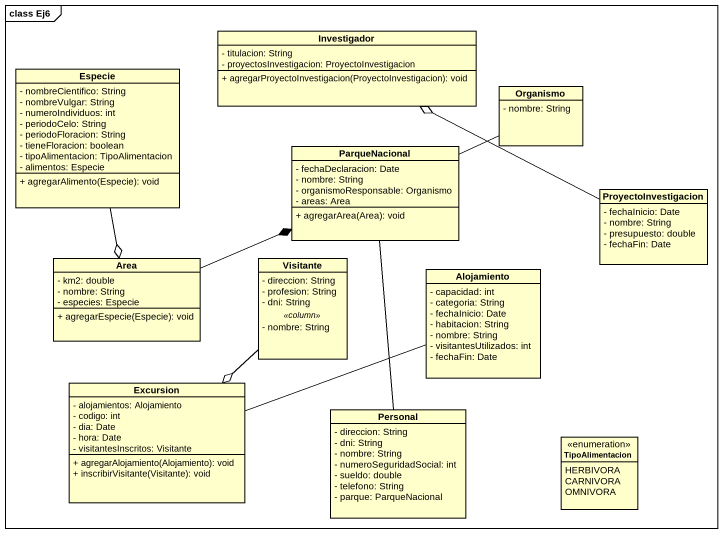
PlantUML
@startuml
mainframe class Ej6
hide circle
hide empty members
skinparam classAttributeIconSize 0
class Investigador {
  - titulacion: String
  - proyectosInvestigacion: ProyectoInvestigacion
  + agregarProyectoInvestigacion(ProyectoInvestigacion): void
}
class Especie {
  - nombreCientifico: String
  - nombreVulgar: String
  - numeroIndividuos: int
  - periodoCelo: String
  - periodoFloracion: String
  - tieneFloracion: boolean
  - tipoAlimentacion: TipoAlimentacion
  - alimentos: Especie
  + agregarAlimento(Especie): void
}
class Organismo {
  - nombre: String
}
class ParqueNacional {
  - fechaDeclaracion: Date
  - nombre: String
  - organismoResponsable: Organismo
  - areas: Area
  + agregarArea(Area): void
}
class ProyectoInvestigacion {
  - fechaInicio: Date
  - nombre: String
  - presupuesto: double
  - fechaFin: Date
}
class Area {
  - km2: double
  - nombre: String
  - especies: Especie
  + agregarEspecie(Especie): void
}
class Visitante {
  - direccion: String
  - profesion: String
  - dni: String
  .. <<column>> ..
  - nombre: String
}
class Alojamiento {
  - capacidad: int
  - categoria: String
  - fechaInicio: Date
  - habitacion: String
  - nombre: String
  - visitantesUtilizados: int
  - fechaFin: Date
}
class Excursion {
  - alojamientos: Alojamiento
  - codigo: int
  - dia: Date
  - hora: Date
  - visitantesInscritos: Visitante
  + agregarAlojamiento(Alojamiento): void
  + inscribirVisitante(Visitante): void
}
class Personal {
  - direccion: String
  - dni: String
  - nombre: String
  - numeroSeguridadSocial: int
  - sueldo: double
  - telefono: String
  - parque: ParqueNacional
}
enum TipoAlimentacion {
  HERBIVORA
  CARNIVORA
  OMNIVORA
}
Especie --o Area
ParqueNacional -right- Organismo
ParqueNacional -- Personal
ProyectoInvestigacion -left-o Investigador
Area -right-* ParqueNacional
Visitante --o Excursion
Alojamiento -left- Excursion
@enduml
